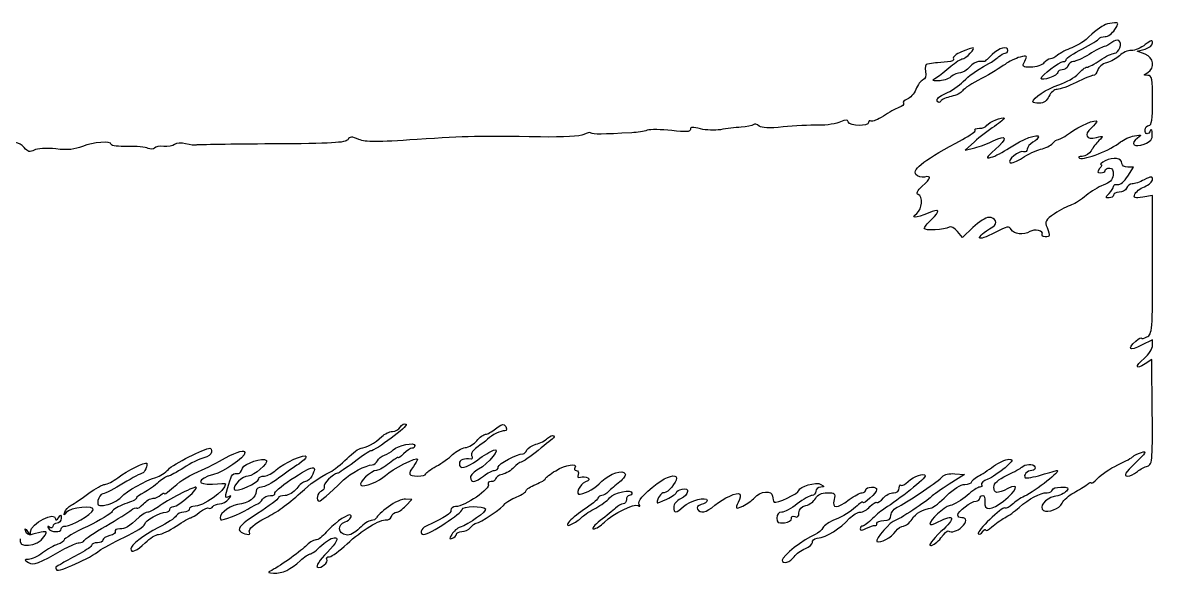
# Model space of a CAD drawing. Extents: x 0 to 69.4, y 0 to 30.3.
# Drawn here: x 62.29 to 69.36, y 0 to 3.44 of the extents above; entities that cross this region are included whole.
import ezdxf

# ---------------------------------------------------------------- set-up
doc = ezdxf.new("R2010")
doc.units = 0
doc.header["$MEASUREMENT"] = 0
doc.layers.get('0').update_dxf_attribs({"linetype": 'CONTINUOUS'})

msp = doc.modelspace()

# ---------------------------------------------------------------- linework, layer by layer
at = {"color": 0, "linetype": 'CONTINUOUS'}
for p, q in [((69.0464, 3.42497), (69.0464, 3.42497)), ((69.2443, 3.25831), (69.2929, 3.27219)), ((69.2929, 3.24094), (69.2443, 3.25831)), ((68.2288, 2.69413), (68.1715, 2.64031)), ((68.1715, 2.64031), (68.2306, 2.65593)), ((69.1853, 2.47889), (69.2217, 2.53444)), ((69.2217, 2.53444), (69.1853, 2.53444)), ((69.3397, 2.3591), (69.279, 2.34868)), ((69.3397, 1.92686), (69.3397, 2.3591)), ((68.1542, 2.09526), (68.1229, 2.1334)), ((68.2201, 2.15771), (68.1542, 2.09526)), ((69.3397, 1.45817), (69.2703, 1.42344)), ((69.3397, 1.42344), (69.3397, 1.45817)), ((69.3362, 1.33491), (69.2946, 1.30713)), ((69.3381, 1.00684), (69.3362, 1.33491)), ((68.1681, 0.61626), (68.0725, 0.55724)), ((68.1072, 0.62147), (68.1681, 0.61626)), ((63.2711, 0.493), (63.2711, 0.493)), ((64.7206, 0.46175), (64.6824, 0.46349)), ((64.684, 0.42182), (64.7206, 0.46175)), ((64.5747, 0.41488), (64.5747, 0.41488))]:
    msp.add_line(p, q, dxfattribs=at)
for points in [[(69.0464, 3.42497), (69.0203, 3.41456), (68.9735, 3.3781), (68.9249, 3.33122)], [(69.0446, 3.35032), (69.0619, 3.35032), (69.0881, 3.36942), (69.1036, 3.39372)], [(69.1019, 3.43539), (69.0846, 3.43539), (69.0603, 3.43018), (69.0464, 3.42497)], [(69.1036, 3.39372), (69.1297, 3.43365), (69.1297, 3.43713), (69.1019, 3.43539)], [(68.9249, 3.33122), (68.9093, 3.31733), (68.8693, 3.29303), (68.8364, 3.28088)], [(68.9024, 3.27393), (68.9561, 3.30171), (69.0047, 3.32949), (69.0064, 3.33817)], [(69.0064, 3.33817), (69.0099, 3.34511), (69.0272, 3.35032), (69.0446, 3.35032)], [(69.1297, 3.32601), (69.1193, 3.33122), (69.1001, 3.32601), (69.0862, 3.31386)], [(69.1019, 3.24615), (69.1314, 3.24615), (69.154, 3.31039), (69.1297, 3.32601)], [(69.3397, 3.31039), (69.3397, 3.32949), (69.3293, 3.32775), (69.2946, 3.29997)], [(68.1489, 3.25483), (68.1142, 3.24094), (68.0917, 3.22185), (68.0986, 3.21143)], [(68.2028, 3.24615), (68.241, 3.28782), (68.2306, 3.28956), (68.1489, 3.25483)], [(68.4371, 3.26351), (68.4371, 3.29476), (68.3833, 3.28088), (68.3399, 3.23747)], [(68.4215, 3.24615), (68.4301, 3.24615), (68.4371, 3.25483), (68.4371, 3.26351)], [(68.8364, 3.28088), (68.8033, 3.26872), (68.7635, 3.24789), (68.7478, 3.234)], [(68.8017, 3.20796), (68.8017, 3.21664), (68.8468, 3.24615), (68.9024, 3.27393)], [(69.0376, 3.28782), (69.0256, 3.28608), (68.9839, 3.26351), (68.944, 3.23921)], [(69.0862, 3.31386), (69.0707, 3.30171), (69.0481, 3.28956), (69.0376, 3.28782)], [(69.2078, 3.26351), (69.1853, 3.26351), (69.1522, 3.24963), (69.1332, 3.23053)], [(69.2946, 3.29997), (69.2686, 3.27914), (69.2304, 3.26351), (69.2078, 3.26351)], [(69.2929, 3.27219), (69.3189, 3.27914), (69.3397, 3.2965), (69.3397, 3.31039)], [(67.9372, 3.17844), (67.9233, 3.17844), (67.9181, 3.15935), (67.9233, 3.13157)], [(67.9858, 3.18539), (67.9719, 3.18365), (67.9493, 3.18018), (67.9372, 3.17844)], [(68.0604, 3.19233), (68.0344, 3.1906), (67.9997, 3.18713), (67.9858, 3.18539)], [(68.0986, 3.21143), (68.1056, 3.20101), (68.0882, 3.19233), (68.0604, 3.19233)], [(68.0813, 3.16456), (68.1125, 3.1906), (68.1454, 3.21143), (68.1542, 3.21143)], [(68.1542, 3.21143), (68.1646, 3.21143), (68.1854, 3.22706), (68.2028, 3.24615)], [(68.1593, 3.06913), (68.2028, 3.11247), (68.2201, 3.12463), (68.319, 3.18192)], [(68.2549, 3.19407), (68.241, 3.19407), (68.2149, 3.17844), (68.1993, 3.15935)], [(68.2896, 3.19407), (68.2843, 3.19407), (68.2688, 3.19407), (68.2549, 3.19407)], [(68.3399, 3.23747), (68.3174, 3.2149), (68.2931, 3.19407), (68.2896, 3.19407)], [(68.319, 3.18192), (68.3399, 3.19233), (68.3676, 3.21317), (68.3815, 3.22532)], [(68.3815, 3.22532), (68.3938, 3.23574), (68.4128, 3.24615), (68.4215, 3.24615)], [(68.5135, 3.22185), (68.4857, 3.2149), (68.444, 3.19407), (68.4197, 3.17671)], [(68.5429, 3.19581), (68.5603, 3.23053), (68.5586, 3.23226), (68.5135, 3.22185)], [(68.5811, 3.15935), (68.5274, 3.15935), (68.5239, 3.16108), (68.5429, 3.19581)], [(68.6628, 3.18539), (68.6506, 3.1715), (68.6142, 3.15935), (68.5811, 3.15935)], [(68.6454, 3.08817), (68.6454, 3.10726), (68.7582, 3.19407), (68.7825, 3.19407)], [(68.7026, 3.21143), (68.6922, 3.21143), (68.6749, 3.19928), (68.6628, 3.18539)], [(68.7478, 3.234), (68.7339, 3.22185), (68.7131, 3.21143), (68.7026, 3.21143)], [(68.7825, 3.19407), (68.7929, 3.19407), (68.8017, 3.20101), (68.8017, 3.20796)], [(68.8468, 3.19407), (68.8329, 3.19407), (68.819, 3.18192), (68.8121, 3.16803)], [(68.944, 3.23921), (68.904, 3.2149), (68.8607, 3.19407), (68.8468, 3.19407)], [(68.9301, 3.15935), (68.9406, 3.15935), (68.9788, 3.17844), (69.0133, 3.20275)], [(69.0533, 3.18713), (69.0272, 3.18018), (69.0029, 3.15935), (68.9978, 3.14199)], [(69.0133, 3.20275), (69.0481, 3.22706), (69.0881, 3.24615), (69.1019, 3.24615)], [(69.1332, 3.23053), (69.1158, 3.21317), (69.0811, 3.19407), (69.0533, 3.18713)], [(69.3103, 3.12636), (69.3571, 3.15414), (69.3485, 3.21838), (69.2929, 3.24094)], [(67.9233, 3.13157), (67.9285, 3.10553), (67.9233, 3.08469), (67.9076, 3.07949)], [(67.9928, 3.09511), (68.0118, 3.10726), (68.0517, 3.13678), (68.0813, 3.16456)], [(68.1419, 3.12463), (68.1281, 3.12463), (68.1003, 3.11247), (68.0829, 3.09858)], [(68.1993, 3.15935), (68.1819, 3.14025), (68.1576, 3.12463), (68.1419, 3.12463)], [(68.4197, 3.17671), (68.3954, 3.15761), (68.3294, 3.11768), (68.2722, 3.08817)], [(68.7496, 3.12636), (68.7496, 3.11768), (68.7269, 3.10206), (68.6975, 3.09164)], [(68.7756, 3.14199), (68.7617, 3.14199), (68.7496, 3.13504), (68.7496, 3.12636)], [(68.7547, 3.04829), (68.8017, 3.06392), (68.8554, 3.09511), (68.8762, 3.11768)], [(68.8121, 3.16803), (68.8068, 3.15414), (68.7913, 3.14199), (68.7756, 3.14199)], [(68.8762, 3.11768), (68.8954, 3.14025), (68.9214, 3.15935), (68.9301, 3.15935)], [(68.9978, 3.14199), (68.9926, 3.12289), (68.9804, 3.10726), (68.9683, 3.10726)], [(69.3103, 3.10726), (69.2807, 3.109), (69.2807, 3.109), (69.3103, 3.12636)], [(67.9076, 3.07949), (67.8956, 3.07433), (67.8747, 3.04829), (67.8643, 3.02051)], [(68.0049, 3.07433), (67.9632, 3.07433), (67.9615, 3.07607), (67.9928, 3.09511)], [(68.0829, 3.09858), (68.0639, 3.08469), (68.0292, 3.0726), (68.0049, 3.07433)], [(68.0483, 2.99447), (68.0829, 3.00836), (68.1333, 3.04308), (68.1593, 3.06913)], [(68.2722, 3.08817), (68.2149, 3.05871), (68.1628, 3.02399), (68.1542, 3.01183)], [(68.5933, 2.94239), (68.5933, 2.96669), (68.6801, 3.02399), (68.7547, 3.04829)], [(68.6975, 3.09164), (68.6697, 3.08296), (68.6454, 3.08122), (68.6454, 3.08817)], [(68.8624, 3.06392), (68.8156, 3.03961), (68.7617, 3.02051), (68.7443, 3.02051)], [(68.9683, 3.10726), (68.9579, 3.10726), (68.911, 3.08643), (68.8624, 3.06392)], [(69.3397, 2.95107), (69.3397, 3.08817), (69.3362, 3.10726), (69.3103, 3.10726)], [(67.8643, 3.02051), (67.8521, 2.99274), (67.8278, 2.96496), (67.8104, 2.95975)], [(67.9963, 2.94933), (67.9893, 2.95975), (68.0118, 2.97885), (68.0483, 2.99447)], [(68.0847, 2.97711), (68.0551, 2.97017), (68.024, 2.95628), (68.0188, 2.9476)], [(68.1542, 3.01183), (68.1472, 2.99794), (68.116, 2.98232), (68.0847, 2.97711)], [(68.694, 2.97711), (68.6818, 2.94933), (68.661, 2.93371), (68.6332, 2.93371)], [(68.7443, 3.02051), (68.7288, 3.02051), (68.7044, 3.00142), (68.694, 2.97711)], [(67.7583, 2.90767), (67.7375, 2.90072), (67.6942, 2.87642), (67.6611, 2.85385)], [(67.7861, 2.93371), (67.7914, 2.92503), (67.7792, 2.91288), (67.7583, 2.90767)], [(67.8104, 2.95975), (67.7914, 2.95281), (67.781, 2.94239), (67.7861, 2.93371)], [(68.0188, 2.9476), (68.0118, 2.93544), (68.0032, 2.93718), (67.9963, 2.94933)], [(68.6332, 2.93371), (68.6124, 2.93371), (68.5933, 2.93718), (68.5933, 2.94239)], [(69.3172, 2.79482), (69.3346, 2.79482), (69.3397, 2.83301), (69.3397, 2.95107)], [(67.4425, 2.81739), (67.4372, 2.83301), (67.4268, 2.83301), (67.3939, 2.81739)], [(67.5847, 2.8226), (67.5761, 2.82781), (67.5692, 2.8226), (67.5692, 2.81392)], [(67.6611, 2.85385), (67.6264, 2.83128), (67.5935, 2.81739), (67.5847, 2.8226)], [(68.3069, 2.79656), (68.3208, 2.81565), (68.4042, 2.85211), (68.4146, 2.84169)], [(68.4146, 2.84169), (68.4181, 2.83822), (68.3903, 2.81392), (68.3538, 2.78961)], [(68.8276, 2.75142), (68.8781, 2.79135), (68.9926, 2.83822), (68.9926, 2.82086)], [(65.8385, 2.74794), (65.8332, 2.75489), (65.8124, 2.74968), (65.7933, 2.73926)], [(66.189, 2.76531), (66.17, 2.75836), (66.1267, 2.75142), (66.0936, 2.74968)], [(66.3418, 2.76357), (66.2758, 2.77051), (66.2082, 2.77225), (66.189, 2.76531)], [(66.4582, 2.77051), (66.4582, 2.75489), (66.4304, 2.75315), (66.3418, 2.76357)], [(66.5207, 2.77399), (66.4737, 2.78788), (66.4582, 2.78614), (66.4582, 2.77051)], [(66.6456, 2.76878), (66.611, 2.76357), (66.5554, 2.76531), (66.5207, 2.77399)], [(66.774, 2.7844), (66.7393, 2.78267), (66.6821, 2.77572), (66.6456, 2.76878)], [(66.8504, 2.80003), (66.8435, 2.79308), (66.8088, 2.78614), (66.774, 2.7844)], [(66.8869, 2.79135), (66.8731, 2.8035), (66.8574, 2.80697), (66.8504, 2.80003)], [(67.0362, 2.78614), (66.9494, 2.77746), (66.9025, 2.77919), (66.8869, 2.79135)], [(67.2567, 2.79656), (67.2046, 2.79829), (67.1039, 2.79308), (67.0362, 2.78614)], [(67.3939, 2.81739), (67.3713, 2.80524), (67.3088, 2.79656), (67.2567, 2.79656)], [(67.5692, 2.81392), (67.5692, 2.78788), (67.4529, 2.78961), (67.4425, 2.81739)], [(68.1542, 2.70801), (68.2044, 2.73406), (68.2392, 2.7601), (68.234, 2.76704)], [(68.234, 2.76704), (68.2271, 2.77225), (68.2392, 2.77746), (68.26, 2.77746)], [(68.3538, 2.78961), (68.3174, 2.76531), (68.26, 2.7219), (68.2288, 2.69413)], [(68.26, 2.77746), (68.2792, 2.77746), (68.3017, 2.78614), (68.3069, 2.79656)], [(68.9561, 2.77919), (68.9093, 2.73579), (68.9267, 2.70454), (68.9892, 2.72017)], [(68.9926, 2.82086), (68.9926, 2.81739), (68.9769, 2.79829), (68.9561, 2.77919)], [(69.2929, 2.76878), (69.2929, 2.78267), (69.3033, 2.79482), (69.3172, 2.79482)], [(69.3276, 2.76531), (69.3154, 2.73406), (69.2929, 2.73753), (69.2929, 2.76878)], [(69.3381, 2.74274), (69.3381, 2.76704), (69.3328, 2.77572), (69.3276, 2.76531)], [(62.3042, 2.65767), (62.2729, 2.69413), (62.2294, 2.69933), (62.1878, 2.67329)], [(62.8475, 2.67676), (62.8475, 2.69933), (62.7346, 2.69239), (62.6669, 2.66461)], [(63.311, 2.68024), (63.285, 2.68892), (63.2538, 2.68718), (63.2415, 2.67676)], [(64.3212, 2.70628), (64.309, 2.68718), (64.2224, 2.68197), (63.8508, 2.68024)], [(64.3907, 2.70801), (64.3456, 2.72711), (64.3351, 2.72711), (64.3212, 2.70628)], [(64.7535, 2.70801), (64.5035, 2.69065), (64.434, 2.69065), (64.3907, 2.70801)], [(65.5225, 2.72364), (65.1319, 2.73058), (65.0729, 2.72885), (64.7535, 2.70801)], [(65.7933, 2.73926), (65.7707, 2.72711), (65.6683, 2.7219), (65.5225, 2.72364)], [(66.0936, 2.74968), (65.9114, 2.73926), (65.8489, 2.73926), (65.8385, 2.74794)], [(67.8643, 2.48931), (67.8382, 2.52229), (67.9233, 2.58653), (68.1542, 2.70801)], [(68.2306, 2.65593), (68.2635, 2.66288), (68.3156, 2.68371), (68.3468, 2.69933)], [(68.3468, 2.69933), (68.4319, 2.74274), (68.4371, 2.71496), (68.359, 2.64551)], [(68.4475, 2.65593), (68.529, 2.70975), (68.6281, 2.74794), (68.6281, 2.72538)], [(68.5933, 2.69065), (68.5742, 2.68024), (68.5586, 2.66114), (68.5586, 2.64725)], [(68.6281, 2.72538), (68.6281, 2.71669), (68.6124, 2.70107), (68.5933, 2.69065)], [(68.7165, 2.68371), (68.7269, 2.6976), (68.7443, 2.70801), (68.7531, 2.70801)], [(68.7531, 2.70801), (68.7617, 2.70801), (68.7947, 2.72711), (68.8276, 2.75142)], [(68.885, 2.59174), (68.9179, 2.57785), (69.0793, 2.64204), (69.1401, 2.69239)], [(69.0047, 2.70107), (68.9892, 2.68371), (68.9665, 2.65593), (68.9579, 2.63683)], [(68.9892, 2.72017), (69.0342, 2.73058), (69.0342, 2.73058), (69.0047, 2.70107)], [(69.1401, 2.69239), (69.1592, 2.70801), (69.1974, 2.72538), (69.2269, 2.73058)], [(69.246, 2.71669), (69.1974, 2.68024), (69.2269, 2.65593), (69.2876, 2.6785)], [(69.2269, 2.73058), (69.2737, 2.73926), (69.2756, 2.73753), (69.246, 2.71669)], [(69.2876, 2.6785), (69.3276, 2.69413), (69.3397, 2.70801), (69.3381, 2.74274)], [(62.3667, 2.64204), (62.3406, 2.62642), (62.3267, 2.62989), (62.3042, 2.65767)], [(62.5019, 2.64899), (62.4429, 2.65419), (62.3857, 2.65246), (62.3667, 2.64204)], [(62.6669, 2.66461), (62.6218, 2.64551), (62.5749, 2.64031), (62.5019, 2.64899)], [(62.9482, 2.66461), (62.8926, 2.66288), (62.8475, 2.66808), (62.8475, 2.67676)], [(63.0767, 2.65246), (63.061, 2.66114), (63.0019, 2.66635), (62.9482, 2.66461)], [(63.1165, 2.65419), (63.1096, 2.64551), (63.0922, 2.64551), (63.0767, 2.65246)], [(63.1739, 2.66461), (63.1478, 2.66808), (63.1218, 2.66288), (63.1165, 2.65419)], [(63.2415, 2.67676), (63.2311, 2.66808), (63.1999, 2.66288), (63.1739, 2.66461)], [(63.3769, 2.67329), (63.3682, 2.66982), (63.3388, 2.67329), (63.311, 2.68024)], [(63.8508, 2.68024), (63.5992, 2.6785), (63.3874, 2.67503), (63.3769, 2.67329)], [(68.359, 2.64551), (68.3, 2.59347), (68.2965, 2.58653), (68.3329, 2.59694)], [(68.3329, 2.59694), (68.3572, 2.60215), (68.4076, 2.62989), (68.4475, 2.65593)], [(68.536, 2.63163), (68.5083, 2.64204), (68.4285, 2.57611), (68.451, 2.56222)], [(68.529, 2.59347), (68.5621, 2.616), (68.6142, 2.64031), (68.6419, 2.64725)], [(68.5586, 2.64725), (68.5586, 2.63336), (68.5482, 2.62642), (68.536, 2.63163)], [(68.6419, 2.64725), (68.6714, 2.65246), (68.7044, 2.66982), (68.7165, 2.68371)], [(68.9579, 2.63683), (68.9475, 2.61947), (68.9214, 2.60385), (68.9006, 2.60215)], [(68.451, 2.56222), (68.4597, 2.55701), (68.4944, 2.5709), (68.529, 2.59347)], [(68.9006, 2.60215), (68.8797, 2.60215), (68.8728, 2.59694), (68.885, 2.59174)], [(69.0446, 2.57437), (69.0203, 2.56222), (69.0082, 2.55181), (69.0168, 2.55181)], [(69.0168, 2.55181), (69.0256, 2.55181), (69.0221, 2.53965), (69.0099, 2.52576)], [(69.1487, 2.55875), (69.1487, 2.59347), (69.095, 2.60042), (69.0446, 2.57437)], [(69.1853, 2.53444), (69.1644, 2.53444), (69.1487, 2.54486), (69.1487, 2.55875)], [(67.9181, 2.47368), (67.899, 2.47021), (67.8747, 2.47715), (67.8643, 2.48931)], [(67.9042, 2.41639), (67.9597, 2.46847), (67.9632, 2.48236), (67.9181, 2.47368)], [(69.0099, 2.52576), (68.9926, 2.50493), (68.9926, 2.49972), (69.0168, 2.49972)], [(69.0168, 2.49972), (69.0325, 2.49972), (69.0446, 2.50667), (69.0446, 2.51361)], [(69.0932, 2.48583), (69.0897, 2.45458), (69.0724, 2.43722), (69.0325, 2.42333)], [(69.0446, 2.51361), (69.0446, 2.52229), (69.0568, 2.52924), (69.0724, 2.52924)], [(69.0724, 2.52924), (69.0897, 2.52924), (69.0967, 2.51535), (69.0932, 2.48583)], [(69.1228, 2.42681), (69.1383, 2.42333), (69.1661, 2.44764), (69.1853, 2.47889)], [(69.3397, 2.45806), (69.3397, 2.47889), (69.3311, 2.47889), (69.2876, 2.45632)], [(67.8782, 2.36431), (67.8643, 2.36951), (67.8729, 2.38861), (67.9042, 2.41639)], [(69.0325, 2.42333), (69.0029, 2.41292), (68.9544, 2.3834), (68.9267, 2.3591)], [(69.0689, 2.37125), (69.0846, 2.38514), (69.0967, 2.40597), (69.0967, 2.41465)], [(69.0967, 2.41465), (69.0967, 2.42507), (69.1089, 2.43028), (69.1228, 2.42681)], [(69.1765, 2.40424), (69.1714, 2.39035), (69.1506, 2.37819), (69.1314, 2.37819)], [(69.2131, 2.43028), (69.1992, 2.43028), (69.1835, 2.41812), (69.1765, 2.40424)], [(69.2876, 2.45632), (69.2599, 2.44243), (69.2269, 2.43028), (69.2131, 2.43028)], [(69.2286, 2.36604), (69.2339, 2.37993), (69.2617, 2.4025), (69.2894, 2.41292)], [(69.2894, 2.41292), (69.3172, 2.42507), (69.3397, 2.4459), (69.3397, 2.45806)], [(67.8694, 2.24625), (67.9042, 2.27229), (67.9094, 2.35389), (67.8782, 2.36431)], [(68.9267, 2.3591), (68.8989, 2.33306), (68.8572, 2.30701), (68.8346, 2.30007)], [(69.0689, 2.34347), (69.0446, 2.34347), (69.0446, 2.34521), (69.0689, 2.37125)], [(69.0967, 2.36083), (69.0967, 2.35215), (69.0846, 2.34347), (69.0689, 2.34347)], [(69.1314, 2.37819), (69.1124, 2.37819), (69.0967, 2.37125), (69.0967, 2.36083)], [(69.279, 2.34868), (69.2286, 2.34), (69.22, 2.34347), (69.2286, 2.36604)], [(67.9597, 2.20632), (68.0206, 2.26535), (68.0136, 2.27924), (67.9407, 2.24799)], [(68.8346, 2.30007), (68.8121, 2.29312), (68.7635, 2.26882), (68.7288, 2.24451)], [(67.9407, 2.24799), (67.8625, 2.21674), (67.8278, 2.215), (67.8694, 2.24625)], [(67.9164, 2.1525), (67.9164, 2.15944), (67.9354, 2.18375), (67.9597, 2.20632)], [(68.3174, 2.22194), (68.3017, 2.22194), (68.2583, 2.19417), (68.2201, 2.15771)], [(68.3433, 2.16292), (68.3781, 2.18375), (68.3625, 2.22194), (68.3174, 2.22194)], [(68.7288, 2.24451), (68.6714, 2.20632), (68.6663, 2.1959), (68.6818, 2.15771)], [(68.0725, 2.16118), (68.0449, 2.14382), (67.9164, 2.13514), (67.9164, 2.1525)], [(68.1229, 2.1334), (68.1056, 2.15424), (68.0829, 2.16812), (68.0725, 2.16118)], [(68.359, 2.12825), (68.2375, 2.06228), (68.2253, 2.09179), (68.3433, 2.16292)], [(68.4579, 2.14556), (68.4458, 2.16812), (68.4336, 2.16639), (68.359, 2.12825)], [(68.5742, 2.1334), (68.536, 2.10915), (68.4753, 2.1161), (68.4579, 2.14556)], [(68.6524, 2.1161), (68.6663, 2.13687), (68.6019, 2.15076), (68.5742, 2.1334)], [(68.6818, 2.15771), (68.7026, 2.10221), (68.7026, 2.10047), (68.6697, 2.10047)], [(68.6697, 2.10047), (68.6558, 2.10047), (68.6471, 2.10742), (68.6524, 2.1161)], [(69.305, 1.47553), (69.3381, 1.49289), (69.3397, 1.51199), (69.3397, 1.92686)], [(69.2703, 1.42344), (69.1957, 1.38525), (69.1783, 1.3974), (69.2356, 1.44949)], [(69.2356, 1.44949), (69.2547, 1.46685), (69.2703, 1.47553), (69.2703, 1.46858)], [(69.2703, 1.46858), (69.2703, 1.46164), (69.286, 1.46511), (69.305, 1.47553)], [(69.2876, 1.34185), (69.3154, 1.36616), (69.3397, 1.40261), (69.3397, 1.42344)], [(69.2946, 1.30713), (69.2321, 1.2672), (69.2269, 1.2915), (69.2876, 1.34185)], [(69.3015, 0.66661), (69.3397, 0.67876), (69.3397, 0.68397), (69.3381, 1.00684)], [(64.6858, 0.93045), (64.7014, 0.92003), (64.4949, 0.76378), (64.4636, 0.76378)], [(64.6493, 0.91309), (64.6581, 0.92871), (64.6736, 0.93739), (64.6858, 0.93045)], [(65.2431, 0.90267), (65.2639, 0.92177), (65.2899, 0.93218), (65.2968, 0.92697)], [(65.2968, 0.92697), (65.316, 0.91656), (65.3176, 0.88357), (65.3003, 0.88878)], [(64.4046, 0.78114), (64.4324, 0.78114), (64.4931, 0.81413), (64.5347, 0.85406)], [(64.5347, 0.85406), (64.5521, 0.87142), (64.5817, 0.88531), (64.6007, 0.88531)], [(64.6007, 0.88531), (64.6181, 0.88531), (64.6407, 0.89746), (64.6493, 0.91309)], [(65.1268, 0.82802), (65.1442, 0.85059), (65.1685, 0.86795), (65.1806, 0.86795)], [(65.1806, 0.86795), (65.1928, 0.86795), (65.2204, 0.88357), (65.2431, 0.90267)], [(65.3003, 0.88878), (65.2794, 0.89225), (65.2204, 0.86447), (65.1928, 0.8367)], [(65.5676, 0.84364), (65.5833, 0.85753), (65.5989, 0.86447), (65.6042, 0.85927)], [(65.6042, 0.85927), (65.6093, 0.85406), (65.6093, 0.84885), (65.6058, 0.84538)], [(63.2033, 0.64925), (63.2329, 0.6805), (63.429, 0.78114), (63.4619, 0.78114)], [(63.4619, 0.78114), (63.4672, 0.78114), (63.4724, 0.77072), (63.4724, 0.75684)], [(64.3178, 0.71691), (64.3525, 0.75163), (64.3924, 0.78114), (64.4046, 0.78114)], [(64.6042, 0.77072), (64.6337, 0.7985), (64.7396, 0.82107), (64.7396, 0.7985)], [(64.7222, 0.78114), (64.7136, 0.78114), (64.6893, 0.76552), (64.6701, 0.74642)], [(64.7396, 0.7985), (64.7396, 0.78809), (64.7326, 0.78114), (64.7222, 0.78114)], [(64.9757, 0.74121), (64.9965, 0.76204), (65.0313, 0.78114), (65.0539, 0.78461)], [(65.0539, 0.78461), (65.0764, 0.78635), (65.1094, 0.80718), (65.1268, 0.82802)], [(65.1268, 0.78635), (65.1042, 0.77072), (65.0886, 0.74816), (65.0938, 0.736)], [(65.1928, 0.8367), (65.1789, 0.82454), (65.1493, 0.80197), (65.1268, 0.78635)], [(65.2308, 0.76899), (65.2829, 0.78809), (65.1997, 0.68224), (65.1372, 0.65099)], [(65.4392, 0.77072), (65.4444, 0.78288), (65.4704, 0.7985), (65.4947, 0.80545)], [(65.4947, 0.80545), (65.5208, 0.81239), (65.5538, 0.82975), (65.5676, 0.84364)], [(65.6058, 0.84538), (65.6024, 0.84364), (65.559, 0.80892), (65.5086, 0.76725)], [(63.4237, 0.72038), (63.3978, 0.71517), (63.3404, 0.68745), (63.2989, 0.65967)], [(63.3908, 0.63536), (63.4411, 0.65793), (63.5158, 0.69613), (63.5592, 0.72038)], [(63.4724, 0.75684), (63.4724, 0.74295), (63.4499, 0.72732), (63.4237, 0.72038)], [(63.6807, 0.75336), (63.6807, 0.72385), (63.5471, 0.63189), (63.4846, 0.61626)], [(63.5592, 0.72038), (63.6356, 0.76204), (63.6807, 0.7742), (63.6807, 0.75336)], [(63.6651, 0.6562), (63.6772, 0.68745), (63.7935, 0.72559), (63.8143, 0.70481)], [(63.8751, 0.64578), (63.9185, 0.68918), (64.0626, 0.75163), (64.0626, 0.72732)], [(64.0626, 0.72732), (64.0626, 0.71864), (64.0418, 0.6996), (64.0157, 0.68224)], [(64.2136, 0.63363), (64.2344, 0.64404), (64.2813, 0.68224), (64.3178, 0.71691)], [(64.4636, 0.76378), (64.4583, 0.76378), (64.4115, 0.73253), (64.3611, 0.69439)], [(64.5069, 0.70307), (64.5122, 0.71691), (64.5313, 0.73253), (64.5504, 0.73774)], [(64.5504, 0.73774), (64.5678, 0.74468), (64.5938, 0.75857), (64.6042, 0.77072)], [(64.5574, 0.61106), (64.5972, 0.64925), (64.7569, 0.73079), (64.7569, 0.71343)], [(64.6354, 0.72211), (64.6354, 0.72732), (64.6111, 0.7117), (64.5817, 0.68745)], [(64.6701, 0.74642), (64.6511, 0.72732), (64.6354, 0.71691), (64.6354, 0.72211)], [(64.7569, 0.71343), (64.7569, 0.70654), (64.7449, 0.68571), (64.731, 0.66661)], [(64.8733, 0.66835), (64.9081, 0.68745), (64.9549, 0.72038), (64.9757, 0.74121)], [(65.0903, 0.71343), (65.0486, 0.72038), (65.0174, 0.70828), (65.0174, 0.68571)], [(65.0174, 0.68571), (65.0174, 0.64578), (65.0574, 0.65446), (65.1319, 0.70828)], [(65.0938, 0.736), (65.099, 0.72211), (65.0972, 0.71343), (65.0903, 0.71343)], [(65.1319, 0.70828), (65.1685, 0.736), (65.2135, 0.76204), (65.2308, 0.76899)], [(65.2604, 0.66488), (65.2604, 0.68397), (65.3767, 0.74642), (65.4149, 0.74642)], [(65.5086, 0.76725), (65.46, 0.72732), (65.4114, 0.69439), (65.4028, 0.69439)], [(65.4149, 0.74642), (65.4236, 0.74642), (65.434, 0.75684), (65.4392, 0.77072)], [(68.3486, 0.66835), (68.3815, 0.69265), (68.4232, 0.7117), (68.444, 0.7117)], [(68.444, 0.7117), (68.4736, 0.7117), (68.4701, 0.70481), (68.4197, 0.65967)], [(69.1228, 0.67703), (69.1714, 0.6996), (69.2131, 0.72385), (69.2182, 0.72906)], [(69.2182, 0.72906), (69.2235, 0.736), (69.246, 0.74816), (69.2703, 0.7551)], [(69.2703, 0.7551), (69.3068, 0.76552), (69.2999, 0.75336), (69.2321, 0.68745)], [(62.8874, 0.59717), (62.9499, 0.64231), (63.0575, 0.69786), (63.0679, 0.68745)], [(63.0679, 0.68745), (63.0767, 0.67876), (63.054, 0.62495), (63.0401, 0.62495)], [(63.1253, 0.5989), (63.1496, 0.60585), (63.1843, 0.62842), (63.2033, 0.64925)], [(63.2989, 0.65967), (63.2554, 0.63015), (63.2121, 0.60759), (63.2033, 0.60759)], [(63.6408, 0.62321), (63.6478, 0.62321), (63.6582, 0.6371), (63.6651, 0.6562)], [(63.8143, 0.70481), (63.83, 0.68918), (63.7346, 0.60759), (63.7015, 0.60759)], [(63.8022, 0.60759), (63.8212, 0.60759), (63.8543, 0.62495), (63.8751, 0.64578)], [(64.0157, 0.68224), (63.9879, 0.66488), (63.9342, 0.62668), (63.8925, 0.59543)], [(63.9671, 0.58501), (64.106, 0.67703), (64.1372, 0.68397), (64.0974, 0.60585)], [(64.3611, 0.69439), (64.3108, 0.6562), (64.2639, 0.62495), (64.2571, 0.62495)], [(64.2951, 0.58328), (64.3368, 0.62321), (64.4375, 0.67703), (64.474, 0.67703)], [(64.5, 0.64231), (64.4671, 0.64231), (64.3872, 0.56592), (64.4028, 0.55029)], [(64.474, 0.67703), (64.4861, 0.67703), (64.5018, 0.68918), (64.5069, 0.70307)], [(64.5817, 0.68745), (64.5521, 0.66314), (64.5157, 0.64231), (64.5, 0.64231)], [(64.731, 0.66661), (64.6944, 0.618), (64.6997, 0.60759), (64.7569, 0.60759)], [(64.809, 0.62147), (64.809, 0.62842), (64.8386, 0.64925), (64.8733, 0.66835)], [(65.1372, 0.65099), (65.1094, 0.63536), (65.0868, 0.61279), (65.0868, 0.5989)], [(65.1685, 0.60759), (65.1928, 0.62668), (65.2239, 0.64231), (65.2361, 0.64231)], [(65.2361, 0.64231), (65.25, 0.64231), (65.2604, 0.65272), (65.2604, 0.66488)], [(65.3576, 0.6614), (65.3403, 0.64231), (65.309, 0.62321), (65.2847, 0.618)], [(65.4028, 0.69439), (65.394, 0.69439), (65.3732, 0.67876), (65.3576, 0.6614)], [(65.5556, 0.59196), (65.5556, 0.5989), (65.5833, 0.61974), (65.6181, 0.64057)], [(65.6181, 0.64057), (65.6806, 0.67876), (65.7568, 0.69092), (65.7378, 0.65967)], [(65.7378, 0.65967), (65.7325, 0.65099), (65.736, 0.64231), (65.7464, 0.64231)], [(65.7464, 0.64231), (65.7586, 0.64231), (65.7638, 0.63015), (65.7586, 0.618)], [(65.9061, 0.5746), (65.9582, 0.62321), (66.0364, 0.64925), (66.0519, 0.62147)], [(68.2514, 0.60585), (68.2722, 0.61626), (68.3156, 0.64578), (68.3486, 0.66835)], [(68.4197, 0.65967), (68.3868, 0.63015), (68.3382, 0.59717), (68.3121, 0.58849)], [(68.4336, 0.61279), (68.4788, 0.63363), (68.5188, 0.6562), (68.5239, 0.66314)], [(68.5239, 0.66314), (68.5413, 0.68397), (68.5985, 0.68571), (68.6054, 0.66488)], [(68.5864, 0.64231), (68.5586, 0.64231), (68.5308, 0.61106), (68.5464, 0.59717)], [(68.7443, 0.64231), (68.7721, 0.64231), (68.6142, 0.51731), (68.5413, 0.48085)], [(68.6054, 0.66488), (68.6107, 0.65272), (68.6019, 0.64231), (68.5864, 0.64231)], [(68.6471, 0.61453), (68.6975, 0.63015), (68.7408, 0.64231), (68.7443, 0.64231)], [(68.9978, 0.5937), (69.0186, 0.61626), (69.0758, 0.65446), (69.1228, 0.67703)], [(69.2321, 0.68745), (69.1679, 0.62668), (69.1575, 0.60759), (69.1818, 0.60759)], [(69.239, 0.63189), (69.2529, 0.64404), (69.2807, 0.6614), (69.3015, 0.66661)], [(62.8075, 0.5555), (62.8214, 0.5555), (62.8579, 0.5746), (62.8874, 0.59717)], [(62.9082, 0.47564), (62.9464, 0.51557), (63.0575, 0.57807), (63.1253, 0.5989)], [(63.0401, 0.62495), (63.0332, 0.62495), (62.9811, 0.59717), (62.9239, 0.56245)], [(63.1426, 0.56939), (63.1183, 0.54682), (63.0783, 0.51904), (63.0524, 0.50515)], [(63.2033, 0.60759), (63.1929, 0.60759), (63.1669, 0.59022), (63.1426, 0.56939)], [(63.2103, 0.51731), (63.2797, 0.57807), (63.3024, 0.5937), (63.3908, 0.63536)], [(63.4846, 0.61626), (63.3804, 0.59022), (63.3769, 0.55029), (63.4793, 0.55724)], [(63.58, 0.55724), (63.5974, 0.61974), (63.6061, 0.62668), (63.6408, 0.62321)], [(63.7015, 0.60759), (63.6651, 0.60759), (63.6043, 0.54856), (63.6131, 0.52251)], [(63.6131, 0.52251), (63.6217, 0.50168), (63.7675, 0.56592), (63.7675, 0.59022)], [(63.7675, 0.59022), (63.7675, 0.60064), (63.7832, 0.60759), (63.8022, 0.60759)], [(63.8925, 0.59543), (63.8508, 0.56418), (63.8022, 0.53814), (63.7832, 0.53814)], [(63.8664, 0.49821), (63.8594, 0.50342), (63.9046, 0.54335), (63.9671, 0.58501)], [(64.0574, 0.57286), (64.0453, 0.57286), (64.021, 0.55376), (64.0036, 0.52946)], [(64.0279, 0.50342), (64.0921, 0.56245), (64.1356, 0.5937), (64.2136, 0.63363)], [(64.0974, 0.60585), (64.0869, 0.58849), (64.0696, 0.57286), (64.0574, 0.57286)], [(64.1442, 0.45133), (64.1546, 0.45133), (64.1981, 0.48953), (64.2951, 0.58328)], [(64.2571, 0.62495), (64.231, 0.62321), (64.165, 0.5555), (64.1737, 0.53988)], [(64.4028, 0.55029), (64.4185, 0.53467), (64.5192, 0.5746), (64.5574, 0.61106)], [(64.7569, 0.60759), (64.7865, 0.60759), (64.809, 0.61279), (64.809, 0.62147)], [(65.0868, 0.5989), (65.0868, 0.56245), (65.1164, 0.56592), (65.1685, 0.60759)], [(65.2153, 0.57286), (65.2014, 0.57286), (65.1928, 0.56592), (65.1979, 0.55724)], [(65.2431, 0.59022), (65.2431, 0.57981), (65.2308, 0.57286), (65.2153, 0.57286)], [(65.2847, 0.618), (65.2621, 0.61106), (65.2431, 0.5989), (65.2431, 0.59022)], [(65.4947, 0.5555), (65.5278, 0.56939), (65.5556, 0.58501), (65.5556, 0.59196)], [(65.8038, 0.57113), (65.7672, 0.55724), (65.736, 0.48606), (65.7707, 0.49474)], [(65.7586, 0.618), (65.7517, 0.60064), (65.7568, 0.59543), (65.7725, 0.60064)], [(65.7707, 0.49474), (65.8158, 0.50342), (65.861, 0.52946), (65.9061, 0.5746)], [(65.7725, 0.60064), (65.7864, 0.60585), (65.8072, 0.60411), (65.8176, 0.59717)], [(65.8176, 0.59717), (65.8332, 0.58849), (65.8281, 0.57981), (65.8038, 0.57113)], [(66.0172, 0.57113), (65.9929, 0.55203), (65.96, 0.52425), (65.9478, 0.51036)], [(66.0519, 0.62147), (66.0572, 0.61279), (66.0415, 0.59022), (66.0172, 0.57113)], [(66.2515, 0.56071), (66.3106, 0.60585), (66.3714, 0.62321), (66.3714, 0.5937)], [(66.3714, 0.5937), (66.3714, 0.56765), (66.3175, 0.50342), (66.295, 0.50342)], [(67.1351, 0.51731), (67.1351, 0.54161), (67.2428, 0.57286), (67.2724, 0.5555)], [(67.9233, 0.60932), (67.9303, 0.5989), (67.7514, 0.45481), (67.6715, 0.4062)], [(67.7567, 0.41835), (67.8278, 0.45481), (68.0083, 0.57807), (68.0292, 0.60411)], [(67.7706, 0.55029), (67.7757, 0.54509), (67.7965, 0.5555), (67.8157, 0.57286)], [(67.8157, 0.57286), (67.8539, 0.60759), (67.9129, 0.62842), (67.9233, 0.60932)], [(68.0292, 0.60411), (68.0414, 0.618), (68.0725, 0.62495), (68.1072, 0.62147)], [(68.1697, 0.5555), (68.1924, 0.5555), (68.2114, 0.56245), (68.2114, 0.56939)], [(68.2114, 0.56939), (68.2114, 0.57807), (68.2288, 0.5937), (68.2514, 0.60585)], [(68.3121, 0.58849), (68.2843, 0.57807), (68.2688, 0.56245), (68.2739, 0.55376)], [(68.3503, 0.53814), (68.3503, 0.56245), (68.3746, 0.58501), (68.4336, 0.61279)], [(68.4111, 0.45133), (68.4961, 0.51904), (68.5118, 0.56765), (68.4371, 0.52946)], [(68.5464, 0.59717), (68.5517, 0.59196), (68.5968, 0.60064), (68.6471, 0.61453)], [(68.9318, 0.5555), (68.9457, 0.56765), (68.9579, 0.57113), (68.9579, 0.56418)], [(68.9579, 0.56418), (68.9579, 0.55724), (68.9753, 0.56939), (68.9978, 0.5937)], [(69.1818, 0.60759), (69.2008, 0.60759), (69.2269, 0.618), (69.239, 0.63189)], [(62.5975, 0.42529), (62.6149, 0.43571), (62.6651, 0.4687), (62.7068, 0.49995)], [(62.7068, 0.49995), (62.7485, 0.52946), (62.7936, 0.5555), (62.8075, 0.5555)], [(62.7954, 0.49647), (62.7815, 0.493), (62.7676, 0.47564), (62.7642, 0.45481)], [(62.9239, 0.56245), (62.8683, 0.52772), (62.8093, 0.49821), (62.7954, 0.49647)], [(63.0524, 0.50515), (63.0246, 0.49127), (63.0038, 0.47564), (63.0038, 0.4687)], [(63.1565, 0.48953), (63.1686, 0.50168), (63.1774, 0.50515), (63.1774, 0.49821)], [(63.1774, 0.49821), (63.1774, 0.49127), (63.1929, 0.49995), (63.2103, 0.51731)], [(63.2364, 0.41661), (63.2642, 0.41661), (63.4029, 0.5364), (63.3751, 0.53814)], [(63.3751, 0.53814), (63.3647, 0.53814), (63.3179, 0.51731), (63.2711, 0.493)], [(63.5592, 0.55897), (63.5592, 0.51384), (63.4221, 0.41661), (63.3561, 0.41661)], [(63.4793, 0.55724), (63.5228, 0.56071), (63.5592, 0.56245), (63.5592, 0.55897)], [(63.5818, 0.47911), (63.554, 0.46349), (63.554, 0.4739), (63.58, 0.55724)], [(63.7501, 0.51384), (63.7501, 0.47217), (63.705, 0.43918), (63.6339, 0.42877)], [(63.7832, 0.53814), (63.7658, 0.53814), (63.7501, 0.52772), (63.7501, 0.51384)], [(63.8108, 0.34717), (63.8786, 0.38015), (63.9428, 0.42703), (64.0279, 0.50342)], [(63.8404, 0.48606), (63.8612, 0.48606), (63.8717, 0.49127), (63.8664, 0.49821)], [(64.0036, 0.52946), (63.9844, 0.50515), (63.9532, 0.48606), (63.9307, 0.48606)], [(64.1581, 0.51384), (64.1321, 0.50515), (64.1199, 0.45133), (64.1442, 0.45133)], [(64.1737, 0.53988), (64.1789, 0.5312), (64.1719, 0.52078), (64.1581, 0.51384)], [(65.1979, 0.55724), (65.2153, 0.52946), (65.0521, 0.41661), (64.9931, 0.41661)], [(65.375, 0.47738), (65.4079, 0.49127), (65.434, 0.50863), (65.434, 0.51731)], [(65.434, 0.51731), (65.434, 0.52425), (65.4618, 0.54161), (65.4947, 0.5555)], [(65.9478, 0.51036), (65.9339, 0.49647), (65.9149, 0.48606), (65.9061, 0.48606)], [(65.9531, 0.47043), (65.9825, 0.50515), (66.0936, 0.52946), (66.0936, 0.50168)], [(66.0936, 0.50168), (66.0936, 0.493), (66.0867, 0.48606), (66.0763, 0.48606)], [(66.1388, 0.4305), (66.1267, 0.45133), (66.1578, 0.48779), (66.2515, 0.56071)], [(66.295, 0.50342), (66.2742, 0.50342), (66.2499, 0.4687), (66.2499, 0.44092)], [(66.3106, 0.46349), (66.3436, 0.47911), (66.3714, 0.49821), (66.3714, 0.50515)], [(66.3714, 0.50515), (66.3714, 0.5121), (66.3869, 0.52078), (66.4061, 0.52599)], [(66.4061, 0.52599), (66.4582, 0.53988), (66.4494, 0.48953), (66.3974, 0.46522)], [(66.611, 0.42529), (66.6647, 0.47043), (66.7515, 0.51036), (66.7671, 0.49474)], [(66.7671, 0.49474), (66.7724, 0.48953), (66.7671, 0.46696), (66.7567, 0.44265)], [(66.8574, 0.47217), (66.8921, 0.51384), (66.9703, 0.52078), (66.9703, 0.48258)], [(66.9807, 0.44439), (66.9928, 0.43224), (67.1351, 0.49995), (67.1351, 0.51731)], [(67.2393, 0.5121), (67.2393, 0.49821), (67.2289, 0.48606), (67.2168, 0.48606)], [(67.2706, 0.53814), (67.2532, 0.53814), (67.2393, 0.52599), (67.2393, 0.5121)], [(67.2393, 0.4687), (67.2515, 0.49127), (67.2758, 0.50342), (67.3106, 0.50342)], [(67.2724, 0.5555), (67.2967, 0.54161), (67.2967, 0.53988), (67.2706, 0.53814)], [(67.3106, 0.50342), (67.3592, 0.50342), (67.3643, 0.49995), (67.3539, 0.46002)], [(67.4476, 0.46002), (67.4807, 0.48432), (67.5171, 0.50342), (67.5293, 0.50342)], [(67.5293, 0.50342), (67.5414, 0.50342), (67.5518, 0.5121), (67.5518, 0.52078)], [(67.5518, 0.52078), (67.5518, 0.5312), (67.5675, 0.53814), (67.5865, 0.53814)], [(67.5865, 0.53814), (67.6333, 0.53814), (67.6299, 0.51731), (67.5778, 0.4687)], [(67.6611, 0.47043), (67.6768, 0.48779), (67.7063, 0.50342), (67.7254, 0.50342)], [(67.7254, 0.50342), (67.7463, 0.50342), (67.7601, 0.51557), (67.7601, 0.53293)], [(67.7601, 0.53293), (67.7601, 0.54856), (67.7653, 0.55724), (67.7706, 0.55029)], [(68.0725, 0.55724), (68.0206, 0.52425), (67.9701, 0.48953), (67.9597, 0.47738)], [(68.0551, 0.48432), (68.1003, 0.52772), (68.1438, 0.5555), (68.1697, 0.5555)], [(68.2618, 0.53814), (68.2514, 0.53814), (68.2149, 0.51557), (68.1836, 0.48606)], [(68.2739, 0.55376), (68.2792, 0.54509), (68.2739, 0.53814), (68.2618, 0.53814)], [(68.4371, 0.52946), (68.3694, 0.49474), (68.3503, 0.49647), (68.3503, 0.53814)], [(68.5083, 0.4114), (68.569, 0.46696), (68.6401, 0.50342), (68.6818, 0.50342)], [(68.6818, 0.50342), (68.701, 0.50342), (68.7149, 0.5121), (68.7149, 0.52078)], [(68.7149, 0.52078), (68.7149, 0.5312), (68.7392, 0.53814), (68.7686, 0.53814)], [(68.8033, 0.51384), (68.7913, 0.49995), (68.7565, 0.48432), (68.7253, 0.47911)], [(68.7686, 0.53814), (68.8137, 0.53814), (68.819, 0.53293), (68.8033, 0.51384)], [(68.7756, 0.43745), (68.786, 0.45828), (68.819, 0.48779), (68.8485, 0.50342)], [(68.8485, 0.50342), (68.8797, 0.52078), (68.9179, 0.54335), (68.9318, 0.5555)], [(62.5575, 0.38189), (62.561, 0.39578), (62.5783, 0.41661), (62.5975, 0.42529)], [(62.7346, 0.39578), (62.7468, 0.42703), (62.5888, 0.4114), (62.5663, 0.38015)], [(62.7642, 0.45481), (62.7589, 0.42008), (62.7642, 0.41835), (62.8163, 0.42703)], [(62.8163, 0.42703), (62.8475, 0.43397), (62.8892, 0.45481), (62.9082, 0.47564)], [(62.9325, 0.43397), (62.8926, 0.42008), (62.8561, 0.39925), (62.8526, 0.38536)], [(63.0038, 0.4687), (63.0038, 0.46175), (62.9725, 0.44613), (62.9325, 0.43397)], [(63.0072, 0.40793), (63.0124, 0.40272), (63.0297, 0.41488), (63.0471, 0.43397)], [(63.0471, 0.43397), (63.0644, 0.45307), (63.0922, 0.4687), (63.1079, 0.4687)], [(63.1079, 0.4687), (63.1235, 0.4687), (63.1443, 0.47738), (63.1565, 0.48953)], [(63.2711, 0.493), (63.2242, 0.4687), (63.1651, 0.43397), (63.1408, 0.41488)], [(63.4811, 0.41661), (63.4862, 0.42529), (63.5054, 0.43397), (63.5228, 0.43397)], [(63.6339, 0.42877), (63.5731, 0.41835), (63.5071, 0.35932), (63.5297, 0.33502)], [(63.5228, 0.43397), (63.5401, 0.43397), (63.5661, 0.44786), (63.5783, 0.46349)], [(63.5783, 0.46349), (63.5957, 0.48258), (63.5957, 0.48779), (63.5818, 0.47911)], [(63.6981, 0.40099), (63.7119, 0.40967), (63.7362, 0.42182), (63.7501, 0.42877)], [(63.7501, 0.42877), (63.764, 0.43397), (63.7832, 0.4496), (63.7901, 0.46349)], [(63.889, 0.47217), (63.889, 0.46349), (63.83, 0.42008), (63.7589, 0.37321)], [(63.7901, 0.46349), (63.7969, 0.47564), (63.8212, 0.48606), (63.8404, 0.48606)], [(63.9307, 0.48606), (63.9081, 0.48606), (63.889, 0.47911), (63.889, 0.47217)], [(64.6824, 0.46349), (64.6615, 0.46522), (64.6129, 0.44439), (64.5747, 0.41488)], [(65.1233, 0.31245), (65.1424, 0.31245), (65.2917, 0.41314), (65.3038, 0.43571)], [(65.3038, 0.43571), (65.3107, 0.44439), (65.3419, 0.46349), (65.375, 0.47738)], [(65.8818, 0.4687), (65.8801, 0.46002), (65.8385, 0.42529), (65.7915, 0.39578)], [(65.8679, 0.40793), (65.901, 0.42529), (65.9392, 0.45307), (65.9531, 0.47043)], [(65.9061, 0.48606), (65.8957, 0.48606), (65.8853, 0.47911), (65.8818, 0.4687)], [(65.9218, 0.31939), (65.9774, 0.37321), (66.1075, 0.43918), (66.1318, 0.42356)], [(66.0381, 0.43397), (66.0276, 0.43397), (66.0068, 0.42182), (65.9913, 0.40793)], [(66.0589, 0.46002), (66.0589, 0.44613), (66.0503, 0.43397), (66.0381, 0.43397)], [(66.0763, 0.48606), (66.0676, 0.48606), (66.0589, 0.4739), (66.0589, 0.46002)], [(66.1318, 0.42356), (66.144, 0.41661), (66.1457, 0.41835), (66.1388, 0.4305)], [(66.2499, 0.44092), (66.2499, 0.43745), (66.2776, 0.44786), (66.3106, 0.46349)], [(66.3974, 0.46522), (66.3731, 0.45481), (66.354, 0.43224), (66.354, 0.41314)], [(66.4147, 0.41661), (66.4547, 0.45481), (66.5624, 0.48258), (66.5624, 0.45481)], [(66.5258, 0.42877), (66.505, 0.42356), (66.4946, 0.4114), (66.5015, 0.40099)], [(66.5015, 0.40099), (66.5189, 0.37147), (66.5554, 0.37842), (66.611, 0.42529)], [(66.5624, 0.45481), (66.5624, 0.44613), (66.5467, 0.43397), (66.5258, 0.42877)], [(66.7567, 0.44265), (66.7376, 0.40099), (66.7376, 0.40099), (66.7844, 0.42008)], [(66.7844, 0.42008), (66.8106, 0.43224), (66.8435, 0.45481), (66.8574, 0.47217)], [(66.9703, 0.48258), (66.9703, 0.46696), (66.9754, 0.4496), (66.9807, 0.44439)], [(67.1247, 0.43397), (67.0883, 0.4062), (67.0432, 0.38189), (67.0275, 0.38189)], [(67.2168, 0.48606), (67.2046, 0.48606), (67.1629, 0.46349), (67.1247, 0.43397)], [(67.1786, 0.42356), (67.2011, 0.42877), (67.2289, 0.4496), (67.2393, 0.4687)], [(67.3539, 0.46002), (67.34, 0.40272), (67.3713, 0.40272), (67.4476, 0.46002)], [(67.5344, 0.44265), (67.5344, 0.45133), (67.5136, 0.43745), (67.4876, 0.41314)], [(67.5778, 0.4687), (67.5536, 0.44613), (67.5344, 0.43397), (67.5344, 0.44265)], [(67.5778, 0.41661), (67.5951, 0.43571), (67.6143, 0.44786), (67.6213, 0.44265)], [(67.6213, 0.44265), (67.6264, 0.43918), (67.6456, 0.45133), (67.6611, 0.47043)], [(67.9597, 0.47738), (67.9389, 0.45481), (67.7514, 0.32981), (67.734, 0.32981)], [(67.9632, 0.40967), (67.9736, 0.4114), (68.0153, 0.44439), (68.0551, 0.48432)], [(68.1836, 0.48606), (68.1507, 0.45828), (68.1038, 0.42877), (68.0778, 0.42356)], [(68.1246, 0.36279), (68.1246, 0.38536), (68.2114, 0.45133), (68.2392, 0.45133)], [(68.2392, 0.45133), (68.2531, 0.45133), (68.2635, 0.46002), (68.2635, 0.4687)], [(68.2635, 0.4687), (68.2635, 0.47911), (68.2704, 0.48606), (68.2808, 0.48606)], [(68.2808, 0.48606), (68.2896, 0.48606), (68.2965, 0.4687), (68.2931, 0.44786)], [(68.2931, 0.44786), (68.2878, 0.38883), (68.3347, 0.39057), (68.4111, 0.45133)], [(68.4649, 0.4305), (68.4475, 0.41314), (68.4267, 0.40446), (68.4197, 0.40793)], [(68.5413, 0.48085), (68.5169, 0.47043), (68.4822, 0.44613), (68.4649, 0.4305)], [(68.7253, 0.47911), (68.6714, 0.4687), (68.6281, 0.4114), (68.6593, 0.39231)], [(68.6593, 0.39231), (68.6871, 0.37495), (68.7617, 0.40446), (68.7756, 0.43745)], [(62.344, 0.25863), (62.344, 0.31071), (62.5003, 0.39231), (62.5003, 0.34022)], [(62.5176, 0.34717), (62.5315, 0.36974), (62.535, 0.368), (62.535, 0.3437)], [(62.5663, 0.38015), (62.5524, 0.36106), (62.5506, 0.36106), (62.5575, 0.38189)], [(62.5628, 0.29508), (62.5992, 0.29508), (62.7225, 0.368), (62.7346, 0.39578)], [(62.8526, 0.38536), (62.8475, 0.37321), (62.7781, 0.33154), (62.6982, 0.29335)], [(62.8128, 0.29508), (62.8839, 0.33675), (62.9551, 0.38189), (62.9707, 0.39404)], [(62.9707, 0.39404), (62.9864, 0.4062), (63.0019, 0.41314), (63.0072, 0.40793)], [(63.0749, 0.38189), (63.0644, 0.38189), (63.0401, 0.368), (63.0228, 0.35238)], [(63.0558, 0.30724), (63.0558, 0.32807), (63.1496, 0.38189), (63.1894, 0.38189)], [(63.1408, 0.41488), (63.1149, 0.39752), (63.0853, 0.38189), (63.0749, 0.38189)], [(63.2519, 0.35932), (63.245, 0.34543), (63.1947, 0.31245), (63.1426, 0.2864)], [(63.1894, 0.38189), (63.2017, 0.38189), (63.2121, 0.39057), (63.2121, 0.39925)], [(63.2121, 0.39925), (63.2121, 0.40967), (63.2225, 0.41661), (63.2364, 0.41661)], [(63.2989, 0.38189), (63.2815, 0.38189), (63.2589, 0.37147), (63.2519, 0.35932)], [(63.3335, 0.39925), (63.3335, 0.39057), (63.3179, 0.38189), (63.2989, 0.38189)], [(63.3561, 0.41661), (63.3439, 0.41661), (63.3335, 0.40967), (63.3335, 0.39925)], [(63.3422, 0.34717), (63.3492, 0.34717), (63.3735, 0.36279), (63.3978, 0.38189)], [(63.3978, 0.38189), (63.4221, 0.40099), (63.4481, 0.4114), (63.455, 0.40793)], [(63.455, 0.40793), (63.4638, 0.40272), (63.4742, 0.4062), (63.4811, 0.41661)], [(63.5297, 0.33502), (63.5383, 0.32633), (63.646, 0.36974), (63.6981, 0.40099)], [(63.7589, 0.37321), (63.6582, 0.30724), (63.6339, 0.28293), (63.6494, 0.26557)], [(64.3317, 0.36453), (64.309, 0.36453), (64.224, 0.30029), (64.1876, 0.25689)], [(64.3056, 0.32113), (64.3368, 0.33154), (64.356, 0.36453), (64.3317, 0.36453)], [(64.5747, 0.41488), (64.5365, 0.3871), (64.5035, 0.35585), (64.5, 0.34717)], [(64.5625, 0.33328), (64.5747, 0.32981), (64.5886, 0.34022), (64.5938, 0.35585)], [(64.5938, 0.35585), (64.599, 0.36974), (64.6146, 0.38189), (64.625, 0.38189)], [(64.625, 0.38189), (64.6372, 0.38189), (64.6632, 0.39925), (64.684, 0.42182)], [(64.7969, 0.243), (64.8299, 0.243), (65.0347, 0.37668), (65.0347, 0.39925)], [(64.9653, 0.39404), (64.9653, 0.37321), (64.9358, 0.35411), (64.8108, 0.29508)], [(64.9931, 0.41661), (64.9775, 0.41661), (64.9653, 0.4062), (64.9653, 0.39404)], [(65.1806, 0.40272), (65.1893, 0.3871), (65.0764, 0.3055), (65.0226, 0.28814)], [(65.0347, 0.39925), (65.0347, 0.42008), (65.1685, 0.42356), (65.1806, 0.40272)], [(65.7915, 0.39578), (65.7047, 0.33849), (65.6528, 0.27252), (65.7256, 0.31071)], [(65.7256, 0.31071), (65.7447, 0.32113), (65.7725, 0.34022), (65.7846, 0.35411)], [(65.7846, 0.35411), (65.7985, 0.36627), (65.835, 0.39057), (65.8679, 0.40793)], [(65.9913, 0.40793), (65.9756, 0.39231), (65.9339, 0.35758), (65.8957, 0.32981)], [(66.354, 0.41314), (66.354, 0.37321), (66.3696, 0.37321), (66.4147, 0.41661)], [(67.0275, 0.38189), (67.0085, 0.38189), (66.9963, 0.368), (66.9963, 0.34543)], [(67.0883, 0.34196), (67.0849, 0.35411), (67.0953, 0.35932), (67.1092, 0.35411)], [(67.1092, 0.35411), (67.1265, 0.34717), (67.1351, 0.35411), (67.1351, 0.37842)], [(67.1351, 0.37842), (67.1351, 0.40099), (67.1508, 0.41661), (67.1786, 0.42356)], [(67.4876, 0.41314), (67.4599, 0.3871), (67.406, 0.35411), (67.3661, 0.33849)], [(67.4511, 0.3437), (67.4719, 0.36453), (67.5015, 0.38189), (67.5171, 0.38189)], [(67.5171, 0.38189), (67.5328, 0.38189), (67.5606, 0.39752), (67.5778, 0.41661)], [(67.6715, 0.4062), (67.6542, 0.39578), (67.6194, 0.368), (67.5935, 0.34196)], [(67.6646, 0.32981), (67.6958, 0.32981), (67.7081, 0.33849), (67.7081, 0.36279)], [(67.7081, 0.36279), (67.7081, 0.38015), (67.7289, 0.4062), (67.7567, 0.41835)], [(67.84, 0.33849), (67.8643, 0.37668), (67.9042, 0.39925), (67.9632, 0.40967)], [(68.0778, 0.42356), (68.0344, 0.4114), (67.9528, 0.33675), (67.9511, 0.30724)], [(68.0032, 0.32113), (68.1072, 0.37495), (68.116, 0.3489), (68.0206, 0.26036)], [(68.1507, 0.34717), (68.1368, 0.34717), (68.1246, 0.35411), (68.1246, 0.36279)], [(68.4197, 0.40793), (68.4024, 0.41835), (68.2392, 0.2621), (68.2531, 0.24647)], [(68.4181, 0.34717), (68.4406, 0.35758), (68.4806, 0.3871), (68.5083, 0.4114)], [(62.3146, 0.26036), (62.3076, 0.28293), (62.3093, 0.28293), (62.325, 0.26036)], [(62.4621, 0.28814), (62.4499, 0.29508), (62.4482, 0.29335), (62.4551, 0.2812)], [(62.4829, 0.29335), (62.4829, 0.28467), (62.4742, 0.2812), (62.4621, 0.28814)], [(62.5089, 0.31245), (62.495, 0.31245), (62.4829, 0.30377), (62.4829, 0.29335)], [(62.5003, 0.34022), (62.5003, 0.32981), (62.5089, 0.33328), (62.5176, 0.34717)], [(62.535, 0.3437), (62.535, 0.32633), (62.5228, 0.31245), (62.5089, 0.31245)], [(62.535, 0.27772), (62.535, 0.28814), (62.5471, 0.29508), (62.5628, 0.29508)], [(62.6982, 0.29335), (62.6183, 0.25515), (62.5524, 0.21701), (62.5524, 0.20833)], [(62.6774, 0.20486), (62.6808, 0.21354), (62.7415, 0.25342), (62.8128, 0.29508)], [(63.0228, 0.35238), (62.9533, 0.28814), (62.9343, 0.27772), (62.8996, 0.27772)], [(62.929, 0.22569), (62.9985, 0.25863), (63.0558, 0.29508), (63.0558, 0.30724)], [(63.1426, 0.2864), (63.0419, 0.23438), (62.969, 0.17708), (62.969, 0.15278)], [(63.1426, 0.243), (63.1617, 0.243), (63.2103, 0.26731), (63.2519, 0.29508)], [(63.2519, 0.29508), (63.2954, 0.3246), (63.3353, 0.34717), (63.3422, 0.34717)], [(63.7085, 0.25689), (63.6981, 0.27425), (63.7415, 0.31245), (63.8108, 0.34717)], [(64.3108, 0.23953), (64.2606, 0.24647), (64.2571, 0.3055), (64.3056, 0.32113)], [(64.3178, 0.18403), (64.4063, 0.26731), (64.5243, 0.34022), (64.5625, 0.33328)], [(64.4671, 0.32981), (64.4532, 0.32981), (64.4201, 0.30897), (64.3958, 0.2812)], [(64.5, 0.34717), (64.4965, 0.33675), (64.4826, 0.32981), (64.4671, 0.32981)], [(64.8108, 0.29508), (64.7761, 0.27946), (64.7657, 0.243), (64.7969, 0.243)], [(65.0226, 0.28814), (65.0053, 0.28293), (64.981, 0.2621), (64.9706, 0.243)], [(65.0331, 0.26036), (65.0504, 0.26036), (65.0747, 0.27252), (65.0868, 0.2864)], [(65.0868, 0.2864), (65.099, 0.30029), (65.1146, 0.31245), (65.1233, 0.31245)], [(65.8957, 0.32981), (65.8593, 0.30029), (65.8401, 0.27772), (65.854, 0.27772)], [(65.854, 0.27772), (65.8697, 0.27772), (65.8992, 0.29682), (65.9218, 0.31939)], [(66.9963, 0.34543), (66.9963, 0.31765), (67.005, 0.31071), (67.0449, 0.31592)], [(67.0449, 0.31592), (67.071, 0.31939), (67.09, 0.32981), (67.0883, 0.34196)], [(67.2844, 0.28467), (67.2793, 0.27078), (67.2567, 0.25168), (67.2358, 0.243)], [(67.2481, 0.21875), (67.3122, 0.22917), (67.3886, 0.27599), (67.4511, 0.3437)], [(67.3661, 0.33849), (67.3261, 0.32286), (67.2897, 0.29856), (67.2844, 0.28467)], [(67.5328, 0.29508), (67.524, 0.29508), (67.5171, 0.2864), (67.5171, 0.27772)], [(67.5935, 0.34196), (67.5675, 0.31592), (67.5397, 0.29508), (67.5328, 0.29508)], [(67.5571, 0.2812), (67.5778, 0.29335), (67.6004, 0.30029), (67.609, 0.29856)], [(67.734, 0.32981), (67.7115, 0.32981), (67.6056, 0.21007), (67.6213, 0.19965)], [(67.609, 0.29856), (67.616, 0.29682), (67.6213, 0.30203), (67.6213, 0.31245)], [(67.6213, 0.31245), (67.6213, 0.32113), (67.6403, 0.32981), (67.6646, 0.32981)], [(67.7393, 0.26383), (67.7514, 0.2812), (67.774, 0.29508), (67.7861, 0.29508)], [(67.7861, 0.29508), (67.8, 0.29508), (67.8243, 0.31418), (67.84, 0.33849)], [(67.9511, 0.30724), (67.9511, 0.30029), (67.9736, 0.3055), (68.0032, 0.32113)], [(68.0656, 0.26557), (68.0847, 0.25168), (68.1246, 0.26383), (68.1489, 0.28814)], [(68.1489, 0.28814), (68.1836, 0.32286), (68.1836, 0.34717), (68.1507, 0.34717)], [(68.2982, 0.27078), (68.2982, 0.2621), (68.3156, 0.27078), (68.3382, 0.28988)], [(68.3382, 0.28988), (68.359, 0.30897), (68.3954, 0.33502), (68.4181, 0.34717)], [(62.2799, 0.21528), (62.2572, 0.15451), (62.3908, 0.16667), (62.4274, 0.22743)], [(62.3458, 0.24127), (62.3336, 0.23779), (62.3181, 0.24647), (62.3146, 0.26036)], [(62.325, 0.26036), (62.3389, 0.23953), (62.344, 0.23953), (62.344, 0.25863)], [(62.41, 0.25689), (62.3892, 0.25168), (62.3597, 0.24474), (62.3458, 0.24127)], [(62.4274, 0.22743), (62.4499, 0.2621), (62.4482, 0.26383), (62.41, 0.25689)], [(62.4551, 0.2812), (62.4707, 0.25515), (62.535, 0.25342), (62.535, 0.27772)], [(62.7746, 0.14236), (62.7901, 0.15625), (62.8614, 0.19271), (62.929, 0.22569)], [(62.8388, 0.23611), (62.8144, 0.22917), (62.7954, 0.21701), (62.7954, 0.20833)], [(62.8718, 0.2621), (62.8769, 0.25342), (62.8631, 0.24127), (62.8388, 0.23611)], [(62.8996, 0.27772), (62.8788, 0.27772), (62.8665, 0.27078), (62.8718, 0.2621)], [(63.0593, 0.19097), (63.0871, 0.21875), (63.1253, 0.243), (63.1426, 0.243)], [(63.6494, 0.26557), (63.6686, 0.24127), (63.7242, 0.23438), (63.7085, 0.25689)], [(64.1876, 0.25689), (64.165, 0.22917), (64.1356, 0.20833), (64.1217, 0.20833)], [(64.1599, 0.17535), (64.1911, 0.20486), (64.2275, 0.22569), (64.2449, 0.22222)], [(64.2449, 0.22222), (64.2657, 0.21875), (64.2553, 0.19792), (64.1928, 0.13021)], [(64.3958, 0.2812), (64.3646, 0.25168), (64.3351, 0.23611), (64.3108, 0.23953)], [(64.9706, 0.243), (64.9514, 0.21528), (64.9532, 0.21181), (64.974, 0.21875)], [(64.974, 0.21875), (64.9879, 0.22569), (65, 0.23611), (65, 0.24474)], [(65, 0.24474), (65, 0.25342), (65.0139, 0.26036), (65.0331, 0.26036)], [(67.2358, 0.243), (67.1629, 0.21181), (67.031, 0.10764), (67.031, 0.08333)], [(67.2185, 0.19271), (67.215, 0.20312), (67.2289, 0.21528), (67.2481, 0.21875)], [(67.5171, 0.27772), (67.5171, 0.26557), (67.531, 0.26731), (67.5571, 0.2812)], [(67.6213, 0.19965), (67.6438, 0.18576), (67.7097, 0.22222), (67.7393, 0.26383)], [(68.0206, 0.26036), (67.965, 0.20833), (67.9389, 0.17361), (67.9563, 0.17361)], [(67.9563, 0.17361), (67.9701, 0.17361), (67.9997, 0.19444), (68.0206, 0.22222)], [(68.0206, 0.22222), (68.0414, 0.24821), (68.0621, 0.26731), (68.0656, 0.26557)], [(68.2531, 0.24647), (68.26, 0.24127), (68.2722, 0.24647), (68.2808, 0.26036)], [(68.2808, 0.26036), (68.2913, 0.27425), (68.2982, 0.27946), (68.2982, 0.27078)], [(62.3319, 0.06771), (62.3632, 0.04861), (62.3874, 0.05903), (62.5575, 0.15451)], [(62.5142, 0.18229), (62.4915, 0.17535), (62.4499, 0.15104), (62.4186, 0.12847)], [(62.5072, 0.02083), (62.5158, 0.00521), (62.7207, 0.09722), (62.7746, 0.14236)], [(62.5524, 0.20833), (62.5524, 0.19965), (62.535, 0.1875), (62.5142, 0.18229)], [(62.5575, 0.15451), (62.594, 0.17361), (62.6339, 0.19097), (62.6461, 0.19097)], [(62.6461, 0.19097), (62.66, 0.19097), (62.6739, 0.19792), (62.6774, 0.20486)], [(62.726, 0.17708), (62.726, 0.1684), (62.6929, 0.14583), (62.6531, 0.12326)], [(62.7607, 0.19097), (62.7415, 0.19097), (62.726, 0.18403), (62.726, 0.17708)], [(62.7954, 0.20833), (62.7954, 0.19792), (62.7797, 0.19097), (62.7607, 0.19097)], [(62.969, 0.15278), (62.969, 0.12326), (63.0072, 0.14062), (63.0593, 0.19097)], [(64.0574, 0.1684), (64.0192, 0.13021), (63.8872, 0.03646), (63.8369, 0.01389)], [(64.1217, 0.20833), (64.1078, 0.20833), (64.0782, 0.19097), (64.0574, 0.1684)], [(64.0869, 0.12153), (64.0974, 0.12153), (64.1286, 0.14583), (64.1599, 0.17535)], [(64.2085, 0.10417), (64.2224, 0.10417), (64.2708, 0.14062), (64.3178, 0.18403)], [(67.1057, 0.10417), (67.1178, 0.12153), (67.149, 0.14583), (67.1751, 0.15451)], [(67.1751, 0.15451), (67.2011, 0.16493), (67.2203, 0.18229), (67.2185, 0.19271)], [(62.3319, 0.08681), (62.3024, 0.08507), (62.3024, 0.08507), (62.3319, 0.06771)], [(62.4186, 0.12847), (62.3892, 0.1059), (62.3493, 0.08681), (62.3319, 0.08681)], [(62.6531, 0.12326), (62.6114, 0.10243), (62.5628, 0.07639), (62.5436, 0.06424)], [(63.8594, 0.00174), (63.9168, 0), (63.9636, 0.02257), (64.0261, 0.07986)], [(64.0261, 0.07986), (64.0504, 0.10243), (64.0782, 0.12153), (64.0869, 0.12153)], [(64.1928, 0.13021), (64.1476, 0.08333), (64.1199, 0.04167), (64.1321, 0.03819)], [(64.1321, 0.03819), (64.1564, 0.02951), (64.2032, 0.06944), (64.1911, 0.08854)], [(64.1911, 0.08854), (64.1858, 0.09722), (64.1928, 0.10417), (64.2085, 0.10417)], [(67.031, 0.08333), (67.031, 0.05556), (67.0814, 0.06944), (67.1057, 0.10417)], [(62.5019, 0.03993), (62.5003, 0.03819), (62.5019, 0.02951), (62.5072, 0.02083)], [(62.5436, 0.06424), (62.5246, 0.05208), (62.5054, 0.04167), (62.5019, 0.03993)], [(63.8369, 0.01389), (63.8196, 0.00694), (63.8282, 0.00174), (63.8594, 0.00174)]]:
    msp.add_open_spline(points, degree=3, dxfattribs=at)

doc.saveas('drawing.dxf')
